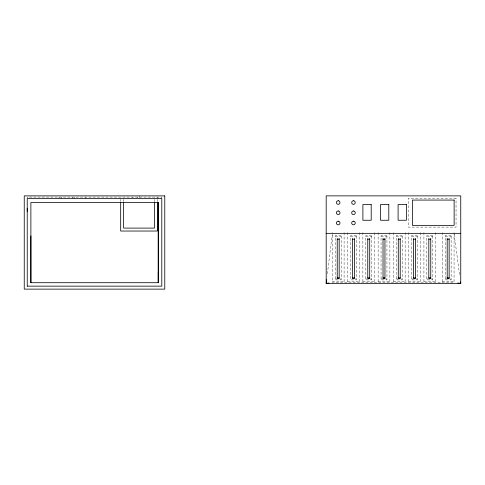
<?xml version="1.0" encoding="UTF-8"?>
<svg xmlns="http://www.w3.org/2000/svg" width="485" height="485" viewBox="0 0 485 485"><rect width="100%" height="100%" fill="white"/><g stroke="black" fill="none" stroke-linecap="round" stroke-linejoin="round"><path stroke-width="0.36" stroke-dasharray="2.42 1.82" d="M327.381 273.746L332.261 234.273M335.256 236.492L341.161 236.492M350.522 236.492L356.42 236.492M365.781 236.492L371.686 236.492M381.046 236.492L386.945 236.492M396.306 236.492L402.204 236.492M411.565 236.492L417.47 236.492M426.83 236.492L432.729 236.492M445.224 236.492L451.129 236.492M335.256 279.008L336.736 279.008M339.688 279.008L341.161 279.008M354.947 279.008L356.42 279.008M365.781 279.008L367.26 279.008M370.207 279.008L371.686 279.008M381.046 279.008L382.519 279.008M385.472 279.008L386.945 279.008M396.306 279.008L397.779 279.008M400.731 279.008L402.204 279.008M411.565 279.008L413.044 279.008M415.991 279.008L417.47 279.008M426.83 279.008L428.303 279.008M431.256 279.008L432.729 279.008M445.224 279.008L446.703 279.008M449.65 279.008L451.129 279.008M332.352 281.561L344.095 281.561M347.612 281.561L359.355 281.561M362.877 281.561L374.614 281.561M378.136 281.561L389.879 281.561M393.396 281.561L405.139 281.561M408.661 281.561L420.398 281.561M423.92 281.561L435.663 281.561M442.32 281.561L454.057 281.561M454.16 234.273L459.55 274.492M454.057 232.63L454.057 282.458L332.352 282.458L332.352 232.63M442.32 232.63L442.32 282.458M435.663 232.63L435.663 282.458M423.92 232.63L423.92 282.458M420.398 232.63L420.398 282.458M408.661 232.63L408.661 282.458M405.139 232.63L405.139 282.458M393.396 232.63L393.396 282.458M389.879 232.63L389.879 282.458M378.136 232.63L378.136 282.458M374.614 232.63L374.614 282.458M362.877 232.63L362.877 282.458M359.355 232.63L359.355 282.458M347.612 232.63L347.612 282.458M344.095 232.63L344.095 282.458M161.796 198.583L161.796 197.092L27.227 197.092L27.227 198.583M157.364 197.092L157.364 198.583M157.364 199.341L157.364 201.602M154.424 199.341L154.424 201.614M139.34 195.885L139.34 197.747M137.825 197.092L137.825 197.747M132.544 197.092L132.544 197.747M123.626 199.341L123.626 201.614M120.68 199.341L120.68 201.602M85.827 197.237L85.827 198.583M74.672 197.237L74.672 198.583M72.429 197.237L72.429 198.583M61.274 197.237L61.274 198.583M59.031 197.237L59.031 198.583M456.045 198.298L408.206 198.298L408.206 227.125L456.045 227.125L456.045 198.298M341.161 235.595L335.256 235.595L335.256 279.906L341.161 279.906L341.161 235.595M356.42 235.595L350.522 235.595L350.522 279.906L356.42 279.906L356.42 235.595M371.686 235.595L365.781 235.595L365.781 279.906L371.686 279.906L371.686 235.595M386.945 235.595L381.046 235.595L381.046 279.906L386.945 279.906L386.945 235.595M402.204 235.595L396.306 235.595L396.306 279.906L402.204 279.906L402.204 235.595M417.47 235.595L411.565 235.595L411.565 279.906L417.47 279.906L417.47 235.595M432.729 235.595L426.83 235.595L426.83 279.906L432.729 279.906L432.729 235.595M451.129 235.595L445.224 235.595L445.224 279.906L451.129 279.906L451.129 235.595"/><path stroke-width="0.73" d="M30.894 282.706L30.882 202.518L158.268 202.518L158.268 282.706L30.894 282.706L30.882 235.91M158.268 202.518L158.268 282.706L158.268 271.806M326.647 279.706L326.187 283.428L460.75 283.428L460.75 195.873L326.187 195.873L326.187 283.428L328.927 282.998M326.187 233.346L460.75 233.346M337.239 239.166L339.173 239.166M352.504 239.166L354.438 239.166M367.763 239.166L369.697 239.166M383.023 239.166L384.957 239.166M398.288 239.166L400.222 239.166M413.547 239.166L415.481 239.166M428.807 239.166L430.747 239.166M447.206 239.166L449.14 239.166M337.239 277.869L339.173 277.869M352.504 277.869L354.438 277.869M367.763 277.869L369.697 277.869M383.023 277.869L384.957 277.869M398.288 277.869L400.222 277.869M413.547 277.869L415.481 277.869M428.807 277.869L430.747 277.869M447.206 277.869L449.14 277.869M457.773 282.998L460.75 283.428L460.55 281.943M27.227 208.35L27.233 211.393M449.14 238.529L449.14 278.505L447.206 278.505L447.206 238.529M430.747 238.529L430.747 278.505L428.807 278.505L428.807 238.529M415.481 238.529L415.481 278.505L413.547 278.505L413.547 238.529M400.222 238.529L400.222 278.505L398.288 278.505L398.288 238.529M384.957 238.529L384.957 278.505L383.023 278.505L383.023 238.529M369.697 238.529L369.697 278.505L367.763 278.505L367.763 238.529M354.438 238.529L354.438 278.505L352.504 278.505L352.504 238.529M339.173 238.529L339.173 278.505L337.239 278.505L337.239 238.529M157.364 202.36L157.364 231.036L120.68 231.036L120.68 202.36M154.424 202.366L154.424 228.095L123.626 228.095L123.626 202.366M27.245 286.15L27.227 198.583L161.796 198.583L161.796 286.15L27.227 286.15M164.773 195.885L24.25 195.885L24.25 289.127L164.773 289.127L164.773 195.885M454.13 200.075L412.395 200.075L412.395 225.361L454.13 225.361L454.13 200.075M371.201 204.573L362.895 204.573L362.895 220.251L371.201 220.251L371.201 204.573M388.8 204.573L380.495 204.573L380.495 220.251L388.8 220.251L388.8 204.573M406.4 204.573L398.094 204.573L398.094 220.251L406.4 220.251L406.4 204.573M353.777 200.754L353.304 200.735A1.825 1.825 0 0 0 353.159 204.343L353.638 204.361A1.825 1.825 0 0 0 353.777 200.754M338.518 200.754L338.039 200.735A1.825 1.825 0 0 0 337.899 204.343L338.372 204.361A1.825 1.825 0 0 0 338.518 200.754M353.777 210.981L353.304 210.963A1.825 1.825 0 0 0 353.159 214.576L353.638 214.594A1.825 1.825 0 0 0 353.777 210.981M338.518 210.981L338.039 210.963A1.825 1.825 0 0 0 337.899 214.576L338.372 214.594A1.825 1.825 0 0 0 338.518 210.981M353.777 221.208L353.304 221.19A1.825 1.825 0 0 0 353.159 224.804L353.638 224.822A1.825 1.825 0 0 0 353.777 221.208M338.518 221.208L338.039 221.19A1.825 1.825 0 0 0 337.899 224.804L338.372 224.822A1.825 1.825 0 0 0 338.518 221.208"/></g></svg>
